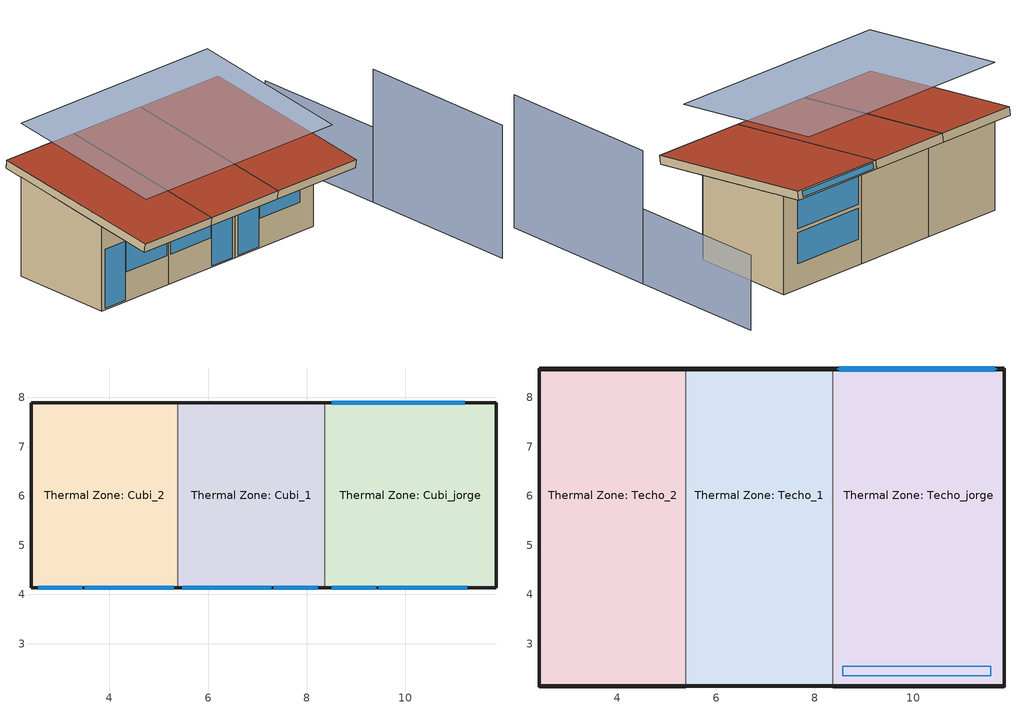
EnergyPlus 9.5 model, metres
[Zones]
Thermal Zone: Cubi_1
 floor adiabatic (CAD): 8.37,7.89 8.37,4.13 5.39,4.13 5.39,7.89 z0
 wall outside (Tabique): 8.37,7.89 5.39,7.89 z0:3.5; 5.39,4.13 8.37,4.13 z0:3
 wall to Thermal Zone: Cubi_jorge (Tabique): 8.37,7.89,3.5 8.37,4.13,3 8.37,4.13,0 8.37,7.89,0
 wall to Thermal Zone: Cubi_2 (Tabique): 5.39,7.89,3.5 5.39,7.89,0 5.39,4.13,0 5.39,4.13,3
 window (Vidrio): 7.33,4.13 8.23,4.13 z0.05:2.15; 5.48,4.13 7.28,4.13 z1.05:2.75
Thermal Zone: Cubi_2
 floor adiabatic (CAD): 5.39,7.89 5.39,4.13 2.41,4.13 2.41,7.89 z0
 wall outside (Tabique): 5.39,7.89 2.41,7.89 z0:3.5; 2.41,4.13 5.39,4.13 z0:3; 2.41,7.89,3.5 2.41,7.89,0 2.41,4.13,0 2.41,4.13,3
 window (Vidrio): 2.55,4.13 3.45,4.13 z0.05:2.15; 3.5,4.13 5.3,4.13 z1.05:2.75
Thermal Zone: Cubi_jorge
 floor adiabatic (CAD): 11.85,7.89 11.85,4.13 8.37,4.13 8.37,7.89 z0
 wall outside (Tabique): 8.37,4.13 11.85,4.13 z0:3; 11.85,7.89 8.37,7.89 z0:3.5; 11.85,7.89,3.5 11.85,4.13,3 11.85,4.13,0 11.85,7.89,0
 window (Vidrio): 8.51,4.13 9.41,4.13 z0.05:2.15; 9.46,4.13 11.26,4.13 z1.05:2.75; 11.21,7.89 8.51,7.89 z2.14:3.24; 11.21,7.89 8.51,7.89 z0.9:2
Thermal Zone: Techo_1
 floor outside (MorterodeAltaDensidad): 8.37,8.6,3.59 8.37,7.89,3.5 5.39,7.89,3.5 5.39,8.6,3.59; 8.37,4.13,3 8.37,2.16,2.74 5.39,2.16,2.74 5.39,4.13,3
 floor to Thermal Zone: Cubi_1 (MorterodeAltaDensidad): 8.37,7.89,3.5 8.37,4.13,3 5.39,4.13,3 5.39,7.89,3.5
 wall outside (MorterodeAltaDensidad): 5.39,2.12,3.04 5.39,2.16,2.74 8.37,2.16,2.74 8.37,2.12,3.04; 8.37,8.56,3.89 8.37,8.6,3.59 5.39,8.6,3.59 5.39,8.56,3.89
 wall to Thermal Zone: Techo_jorge (MorterodeAltaDensidad): 8.37,8.56,3.89 8.37,2.12,3.04 8.37,2.16,2.74 8.37,8.6,3.59
 wall to Thermal Zone: Techo_2 (MorterodeAltaDensidad): 5.39,8.56,3.89 5.39,8.6,3.59 5.39,2.16,2.74 5.39,2.12,3.04
 roof outside (MorterodeAltaDensidad): 8.37,2.12,3.04 8.37,8.56,3.89 5.39,8.56,3.89 5.39,2.12,3.04
Thermal Zone: Techo_2
 floor outside (MorterodeAltaDensidad): 5.39,8.6,3.59 5.39,7.89,3.5 2.41,7.89,3.5 2.41,8.6,3.59; 5.39,4.13,3 5.39,2.16,2.74 2.41,2.16,2.74 2.41,4.13,3
 floor to Thermal Zone: Cubi_2 (MorterodeAltaDensidad): 5.39,7.89,3.5 5.39,4.13,3 2.41,4.13,3 2.41,7.89,3.5
 wall outside (MorterodeAltaDensidad): 2.41,2.12,3.04 2.41,2.16,2.74 5.39,2.16,2.74 5.39,2.12,3.04; 2.41,8.56,3.89 2.41,8.6,3.59 2.41,2.16,2.74 2.41,2.12,3.04; 5.39,8.56,3.89 5.39,8.6,3.59 2.41,8.6,3.59 2.41,8.56,3.89
 roof outside (MorterodeAltaDensidad): 5.39,2.12,3.04 5.39,8.56,3.89 2.41,8.56,3.89 2.41,2.12,3.04
Thermal Zone: Techo_jorge
 floor outside (MorterodeAltaDensidad): 11.85,8.6,3.59 11.85,7.89,3.5 8.37,7.89,3.5 8.37,8.6,3.59; 11.85,4.13,3 11.85,2.16,2.74 8.37,2.16,2.74 8.37,4.13,3
 floor to Thermal Zone: Cubi_jorge (MorterodeAltaDensidad): 11.85,7.89,3.5 11.85,4.13,3 8.37,4.13,3 8.37,7.89,3.5
 wall outside (MorterodeAltaDensidad): 11.85,8.56,3.89 11.85,2.12,3.04 11.85,2.16,2.74 11.85,8.6,3.59; 8.37,2.12,3.04 8.37,2.16,2.74 11.85,2.16,2.74 11.85,2.12,3.04; 11.85,8.56,3.89 11.85,8.6,3.59 8.37,8.6,3.59 8.37,8.56,3.89
 window (Vidrio): 11.65,8.56,3.83 11.65,8.59,3.64 8.5,8.59,3.64 8.5,8.56,3.83
 roof outside (MorterodeAltaDensidad): 11.85,2.12,3.04 11.85,8.56,3.89 8.37,8.56,3.89 8.37,2.12,3.04
 skylight (Vidrio): 11.57,2.55,2.79 11.57,2.35,2.76 8.57,2.35,2.76 8.57,2.55,2.79
shading: 14.53,4.13 14.53,-1.87 z0:4.72; 14.53,9.14 14.53,4.13 z0:2.66; 10.85,2.2,4.56 10.85,8.02,5.33 2.54,8.02,5.33 2.54,2.2,4.56
[Building]
Building 1
[Site:Location]
Temixco: Latitude {deg}=18.85; Longitude {deg}=-99.14; Time Zone {hr}=-6; Elevation {m}=1280
[Site:WeatherStation]
Wind Sensor Height Above Ground {m}=10; Wind Speed Profile Exponent=0.14; Wind Speed Profile Boundary Layer Thickness {m}=270; Air Temperature Sensor Height Above Ground {m}=1.5
[Site:HeightVariation]
Wind Speed Profile Exponent=0.14; Wind Speed Profile Boundary Layer Thickness {m}=270; Air Temperature Gradient Coefficient {K/m}=0.0065
[Site:GroundTemperature:BuildingSurface]
21, 21, 21, 21, 21, 21, 21, 21, 21, 21, 21, 21
[Material] Thermal Absorptance=0.9
Name | Roughness | Thickness {m} | Conductivity {W/m-K} | Density {kg/m3} | Specific Heat {J/kg-K} | Solar Absorptance | Visible Absorptance
CAD | Rough | 0.1 | 2 | 2400 | 1000 | 0.6 | 0.6
MorterodeAltaDensidad | Rough | 0.1 | 0.88 | 2800 | 896 | 0.1 | 0.1
Tabique | MediumRough | 0.14 | 0.7 | 1970 | 800 | 0.1 | 0.1
[WindowMaterial:Glazing]
Clear 3mm: Optical Data Type=SpectralAverage; Thickness {m}=0.003; Solar Transmittance at Normal Incidence=0.837; Front Side Solar Reflectance at Normal Incidence=0.075; Back Side Solar Reflectance at Normal Incidence=0; Visible Transmittance at Normal Incidence=0.898; Front Side Visible Reflectance at Normal Incidence=0.081; Back Side Visible Reflectance at Normal Incidence=0; Infrared Transmittance at Normal Incidence=0; Front Side Infrared Hemispherical Emissivity=0.84; Back Side Infrared Hemispherical Emissivity=0.84; Conductivity {W/m-K}=0.9; Dirt Correction Factor for Solar and Visible Transmittance=1; Solar Diffusing=No
[Construction]
CAD: CAD
MorterodeAltaDensidad: MorterodeAltaDensidad
Tabique: Tabique
Vidrio: Clear 3mm
[Zone]
Thermal Zone: Cubi_1; Thermal Zone: Cubi_2; Thermal Zone: Cubi_jorge; Thermal Zone: Techo_1; Thermal Zone: Techo_2; Thermal Zone: Techo_jorge
[People] Zone or ZoneList=Thermal Zone: Cubi_jorge; Number of People Calculation Method=People; Fraction Radiant=0.3; Sensible Heat Fraction=autocalculate; Activity Level Schedule=HorarioActividad; Carbon Dioxide Generation Rate {m3/s-W}=3.82e-08; Enable ASHRAE 55 Comfort Warnings=No; Mean Radiant Temperature Calculation Type=ZoneAveraged; Work Efficiency Schedule=WorkEfficiency; Clothing Insulation Calculation Method=ClothingInsulationSchedule; Clothing Insulation Schedule=Chlothing; Air Velocity Schedule=Velocity; Thermal Comfort Model 1 Type=Fanger
Name | Number of People Schedule | Number of People
Jorge | HorarioJorge | 1
Jorge&Otro | HorarioJorgeyOtro | 2
[ElectricEquipment] Zone or ZoneList=Thermal Zone: Cubi_jorge; Design Level Calculation Method=EquipmentLevel; Design Level {W}=1
Name | Schedule | Fraction Latent | Fraction Radiant
HPLaserJet | HorarioHP | 0.9 | 0.1
IMAC | HorarioIMAC | 0.8 | 0.2
Telphone | HorarioPhone
MonitorDell | HorarioDell | 0.65 | 0.35
FuenteDePoder | HorarioFuentePoder | 0.9 | 0.1
Agilent | HorarioAgilent
Regulador | HorarioRegulador
[Schedule:Compact]
HorarioHP: Through: 12/31, For: Weekdays, Until: 9:00, 7, Until: 18:00, 70, Until: 24:00, 7, For: Weekends, Until: 24:00, 7, For: Allotherdays, Until: 24:00, 0
HorarioIMAC: Through: 12/31, For: Weekdays, Until: 9:00, 47, Until: 18:00, 166, Until: 24:00, 47, For: Weekends, Until: 24:00, 47, For: Allotherdays, Until: 24:00, 0
HorarioPhone: Through: 12/31, For: Weekdays, Until: 9:00, .15, Until: 18:00, 1.5, Until: 24:00, .15, For: Weekends, Until: 24:00, .15, For: Allotherdays, Until: 24:00, 0
HorarioDell: Through: 12/31, For: Weekdays, Until: 9:00, 4.3, Until: 18:00, 43, Until: 24:00, 4.3, For: Weekends, Until: 24:00, 4.3, For: Allotherdays, Until: 24:00, 0
HorarioFuentePoder: Through: 12/31, For: Weekdays, Until: 9:00, 50, Until: 18:00, 294, Until: 24:00, 50, For: Weekends, Until: 24:00, 50, For: Allotherdays, Until: 24:00, 0
HorarioAgilent: Through: 12/31, For: Weekdays, Until: 9:00, 2.5, Until: 18:00, 25, Until: 24:00, 2.5, For: Weekends, Until: 24:00, 2.5, For: Allotherdays, Until: 24:00, 0
HorarioRegulador: Through: 12/31, For: Weekdays, Until: 9:00, .5, Until: 18:00, 5, Until: 24:00, .5, For: Weekends, Until: 24:00, .5, For: Allotherdays, Until: 24:00, 0
HorarioJorge: Through: 12/31, For: Weekdays, Until: 9:00, 0, Until: 18:00, 1, Until: 24:00, 0, For: Weekends, Until: 24:00, 0, For: Allotherdays, Until: 24:00, 0
HorarioActividad: Through: 12/31, For: Alldays, Until: 9:00, 108, Until: 14:00, 108, Until: 15:30, 108, Until: 18:00, 108, Until: 24:00, 108
HorarioJorgeyOtro: Through: 12/31, For: Weekdays, Until: 9:00, 0, Until: 18:00, 2, Until: 24:00, 0, For: Weekends, Until: 24:00, 0, For: Allotherdays, Until: 24:00, 0
WorkEfficiency: Through: 12/31, For: AllDays, Until: 24:00, 0
Chlothing: Through: 12/31, For: WeekDays, Until: 9:00, 0, Until: 18:00, .57, Until: 24:00, 0, For:Weekends, Until: 24:00, 0, For: Allotherdays, Until: 24:00, 0
Velocity: Through: 12/31, For: WeekDays, Until: 9:00, .2, Until: 18:00, .5, Until: 24:00, .2, For: Weekends, Until: 24:00, .2, For: Allotherdays, Until: 24:00, 0
[AirflowNetwork:SimulationControl]
SC: AirflowNetwork Control=MultizoneWithoutDistribution; Wind Pressure Coefficient Type=SurfaceAverageCalculation; Building Type=LowRise; Maximum Number of Iterations=500; Initialization Type=ZeroNodePressures; Relative Airflow Convergence Tolerance=0.0001; Absolute Airflow Convergence Tolerance {kg/s}=0.000001; Convergence Acceleration Limit=-.5; Azimuth Angle of Long Axis of Building {deg}=6; Ratio of Building Width Along Short Axis to Width Along Long Axis=1; Height Dependence of External Node Temperature=No; Solver=SkylineLU
[AirflowNetwork:MultiZone:Zone] Ventilation Control Mode=NoVent; Indoor and Outdoor Temperature Difference Upper Limit for Minimum Venting Open Factor {deltaC}=100; Indoor and Outdoor Enthalpy Difference Upper Limit for Minimum Venting Open Factor {deltaJ/kg}=300000; Single Sided Wind Pressure Coefficient Algorithm=Standard; Facade Width {m}=10
Thermal Zone: Cubi_jorge; Thermal Zone: Techo_jorge
[AirflowNetwork:MultiZone:Surface] Window/Door Opening Factor, or Crack Factor=1; Ventilation Control Mode=ZoneLevel; Indoor and Outdoor Temperature Difference Upper Limit for Minimum Venting Open Factor {deltaC}=100; Indoor and Outdoor Enthalpy Difference Upper Limit for Minimum Venting Open Factor {deltaJ/kg}=300000; Equivalent Rectangle Method=PolygonHeight; Equivalent Rectangle Aspect Ratio=1
Name | Leakage Component
Vent_techo_norte; Vent_techo_sur | InfiltracionTecho
Puerta_Jorge; Vent_sur_Jorge; Vent_norte_Jorge1; Vent_norte_Jorge2 | InfiltracionCubiculo
[AirflowNetwork:MultiZone:ReferenceCrackConditions]
Infiltracion: Reference Temperature {C}=20; Reference Barometric Pressure {Pa}=86864; Reference Humidity Ratio {kgWater/kgDryAir}=0
[AirflowNetwork:MultiZone:Surface:Crack] Air Mass Flow Exponent=0.65; Reference Crack Conditions=Infiltracion
Name | Air Mass Flow Coefficient at Reference Conditions {kg/s}
InfiltracionTecho | 0.5
InfiltracionCubiculo | 0.03
